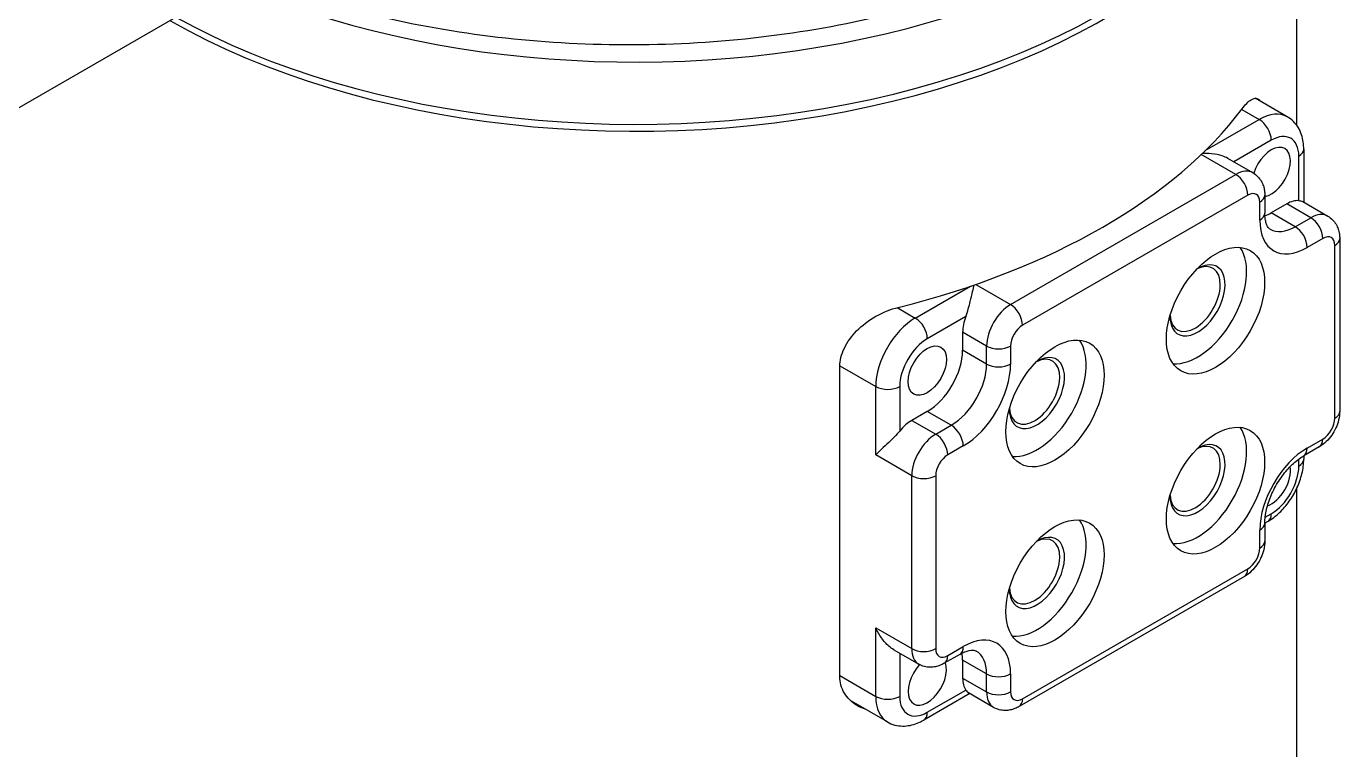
# Model space of a CAD drawing. Header units: millimetres. Extents: x 0 to 4378, y 0 to 2376.
# Drawn here: x 2672.6 to 2750.1, y 1785.1 to 1827.8 of the extents above; entities that cross this region are included whole.
import ezdxf

# ---------------------------------------------------------------- set-up
doc = ezdxf.new("R2010")
doc.units = ezdxf.units.MM
doc.header["$LTSCALE"] = 0.2
doc.layers.add('01_Object Line', color=4, linetype='Continuous')

# ---------------------------------------------------------------- blocks, each defined once
blk = doc.blocks.new('A$C6724399f_1')
for p, q in [((38.788, 810.1), (38.788, 787.955)), ((-20.452, 798.288), (-38.09, 788.105)), ((38.243, 788.442), (36.357, 789.531)), ((33.407, 786.439), (36.593, 788.279)), ((35.556, 788.877), (36.593, 788.279)), ((37.3, 787.054), (35.093, 785.78)), ((35.214, 785.033), (33.172, 786.212)), ((36.214, 785.132), (34.736, 785.985)), ((38.926, 783.488), (38.926, 786.115)), ((39.219, 786.523), (39.219, 783.397)), ((21.92, 777.358), (35.214, 785.033)), ((35.921, 783.808), (22.627, 776.133)), ((36.921, 783.808), (36.921, 782.747)), ((36.628, 782.339), (36.628, 783.4)), ((38.219, 783.298), (37.3, 782.767)), ((38.714, 781.951), (37.3, 782.767)), ((39.633, 782.482), (38.219, 783.298)), ((39.156, 783.434), (40.633, 782.581)), ((38.714, 781.951), (39.633, 782.482)), ((40.34, 781.257), (39.421, 780.726)), ((41.34, 781.257), (41.34, 771.051)), ((41.048, 770.642), (41.048, 780.849)), ((16.299, 776.562), (19.555, 778.442)), ((19.861, 778.547), (21.92, 777.358)), ((15.234, 777.177), (16.299, 776.562)), ((19.281, 776.651), (17.006, 775.337)), ((20.506, 774.909), (19.092, 775.725)), ((19.092, 775.725), (19.092, 774.664)), ((20.506, 773.847), (19.092, 774.664)), ((20.506, 773.847), (20.506, 774.909)), ((21.92, 774.909), (21.92, 773.847)), ((11.846, 773.744), (13.965, 772.52)), ((11.846, 755.414), (11.846, 773.703)), ((13.965, 768.479), (13.965, 772.52)), ((15.38, 772.52), (15.38, 769.893)), ((17.006, 771.051), (16.087, 770.52)), ((16.087, 770.52), (17.501, 769.703)), ((18.42, 770.234), (17.006, 771.051)), ((17.501, 769.703), (18.42, 770.234)), ((19.127, 769.009), (18.208, 768.479)), ((40.133, 768.96), (39.214, 768.429)), ((39.421, 768.887), (40.34, 769.418)), ((16.087, 767.254), (13.965, 768.479)), ((38.926, 767.826), (38.926, 768.24)), ((39.219, 768.432), (39.219, 768.234)), ((16.087, 757.048), (16.087, 767.254)), ((17.501, 767.254), (17.501, 757.048)), ((38.788, 766.471), (38.788, 623.107)), ((36.941, 764.801), (37.3, 765.009)), ((37.093, 764.551), (36.921, 764.452)), ((36.921, 764.457), (36.921, 763.396)), ((36.628, 762.988), (36.628, 764.049)), ((35.714, 761.305), (22.42, 753.63)), ((22.627, 754.088), (35.921, 761.763)), ((13.965, 754.231), (13.965, 758.272)), ((13.965, 758.272), (16.087, 757.048)), ((18.208, 756.64), (19.127, 757.17)), ((15.023, 756.985), (16.501, 756.132)), ((15.38, 756.78), (15.38, 754.231)), ((18.92, 756.712), (18.001, 756.182)), ((20.506, 755.558), (19.092, 756.374)), ((19.092, 756.374), (19.092, 755.313)), ((11.846, 755.455), (13.965, 754.231)), ((19.092, 755.313), (20.506, 754.496)), ((20.506, 754.496), (20.506, 755.558)), ((21.92, 755.558), (21.92, 754.496)), ((19.506, 754.397), (16.799, 752.834)), ((17.006, 753.292), (19.281, 754.606)), ((20.92, 753.581), (19.443, 754.434)), ((14.649, 752.72), (12.527, 753.945))]:
    blk.add_line(p, q)
for centre, major_axis, start_param, end_param in [((-0.212, 814.182), (39, 0), 4.059541, 6.283185), ((-0.212, 810.1), (39, 0), 3.930948, 6.292251), ((-0.212, 810.508), (39, 0), 3.943769, 6.283185), ((-0.212, 797.852), (39, 0), 5.120985, 5.874589), ((36.593, 785.584), (1.65, 2.858), 0, 0.785398), ((36.593, 787.462), (-0.5, 0.866), 3.926991, 5.497787), ((37.3, 785.176), (0.8, 1.386), 3.585527, 8.226411), ((37.3, 785.176), (1.15, 1.992), 5.497787, 7.068583), ((38.219, 786.523), (1, 0), 5.497787, 6.283185), ((35.214, 783.4), (1, 1.732), 0, 0.785398), ((35.214, 784.217), (-0.5, 0.866), 3.926991, 5.497787), ((35.921, 782.992), (0.5, 0.866), 5.497787, 7.068583), ((35.921, 783.808), (1, 0), 5.497787, 6.283185), ((38.219, 781.665), (1, 1.732), 0.261799, 0.785398), ((35.921, 782.747), (1, 0), 5.497787, 6.283185), ((37.3, 785.176), (1.475, 2.555), 3.746657, 3.926991), ((39.633, 780.849), (1, 1.732), 0, 0.785398), ((39.421, 783.951), (-1.975, -3.421), 5.497787, 7.068583), ((38.714, 784.36), (-1.475, -2.555), 0, 0.785398), ((38.714, 781.134), (-0.5, 0.866), 3.926991, 5.497787), ((39.633, 781.665), (-0.5, 0.866), 3.926991, 5.497787), ((40.34, 780.44), (0.5, 0.866), 5.497787, 7.068583), ((40.34, 781.257), (1, 0), 5.497787, 6.283185), ((32.951, 777.603), (-2.05, -3.551), 0.261674, 2.879919), ((32.951, 777.603), (-1.15, -1.992), 5.480241, 10.227722), ((32.81, 777.685), (-1.05, -1.819), 5.568197, 10.139767), ((21.92, 775.725), (1, 1.732), 0.785398, 2.356194), ((21.92, 776.542), (0.5, -0.866), 0.785398, 2.356194), ((16.299, 773.868), (-1.65, -2.858), 3.926991, 5.497787), ((16.299, 775.746), (-0.5, 0.866), 3.926991, 5.497787), ((20.506, 776.542), (-1, -1.732), 4.974188, 5.497787), ((22.627, 775.317), (0.5, 0.866), 0.785398, 2.356194), ((17.006, 773.459), (-1.15, -1.992), 3.926991, 5.497787), ((23.476, 772.133), (-2.05, -3.551), 0.261674, 2.879919), ((17.006, 773.459), (1.475, 2.555), 3.926991, 5.497787), ((21.213, 775.317), (1, 0), 3.926991, 5.497787), ((23.476, 772.133), (-1.15, -1.992), 5.480241, 10.227722), ((23.335, 772.214), (-1.05, -1.819), 5.568197, 10.139767), ((18.42, 772.643), (-1.475, -2.555), 0.785398, 2.356194), ((19.127, 772.235), (-1.975, -3.421), 0.785398, 2.356194), ((21.213, 774.255), (1, 0), 3.926991, 5.497787), ((14.672, 772.929), (-1, 0), 0.785398, 2.356194), ((16.087, 768.887), (-1, -1.732), 3.926991, 4.45059), ((40.34, 770.234), (-0.5, -0.866), 0.785398, 2.356194), ((40.34, 771.051), (1, 0), 5.497787, 6.283185), ((17.501, 768.07), (1, 1.732), 0.785398, 2.356194), ((17.501, 768.887), (0.5, -0.866), 0.785398, 2.356194), ((18.42, 769.418), (0.5, -0.866), 0.785398, 2.356194), ((32.951, 766.989), (-2.05, -3.551), 0.261674, 2.879919), ((32.951, 766.989), (-1.15, -1.992), 5.480241, 10.227722), ((32.81, 767.07), (-1.05, -1.819), 5.568197, 10.139767), ((39.421, 765.662), (1.975, 3.421), 0.785398, 2.356194), ((38.714, 769.295), (0.5, -0.866), 0, 0.785398), ((39.633, 769.826), (0.5, -0.866), 0, 0.785398), ((18.208, 767.662), (0.5, 0.866), 0.785398, 2.356194), ((38.219, 768.234), (1, 0), 5.497787, 6.283185), ((16.794, 767.662), (1, 0), 3.926991, 5.497787), ((37.3, 766.887), (0.8, 1.386), 3.728615, 5.696163), ((37.3, 766.887), (1.15, 1.992), 3.926991, 5.497787), ((36.593, 765.417), (0.5, -0.866), 0, 0.785398), ((23.476, 761.518), (-2.05, -3.551), 0.261674, 2.879919), ((35.921, 764.457), (1, 0), 5.497787, 6.283185), ((23.476, 761.518), (-1.15, -1.992), 5.480241, 10.227722), ((23.335, 761.6), (-1.05, -1.819), 5.568197, 10.139767), ((35.921, 763.396), (1, 0), 5.497787, 6.283185), ((35.921, 762.58), (-0.5, -0.866), 0.785398, 2.356194), ((35.214, 762.171), (0.5, -0.866), 0, 0.785398), ((18.42, 757.578), (0.5, -0.866), 0, 0.785398), ((19.127, 753.945), (1.975, 3.421), 5.497787, 7.068583), ((17.501, 757.864), (-1, -1.732), 5.497787, 6.283185), ((16.794, 757.456), (1, 0), 3.926991, 5.497787), ((18.208, 757.456), (-0.5, -0.866), 5.497787, 7.068583), ((17.501, 757.048), (0.5, -0.866), 0, 0.785398), ((17.006, 755.17), (1.475, 2.555), 5.497787, 5.678121), ((18.42, 754.353), (1.475, 2.555), 5.497787, 6.283185), ((17.006, 755.17), (-0.8, -1.386), 4.339959, 8.980843), ((20.506, 756.129), (-1, -1.732), 5.497787, 6.021386), ((21.213, 755.966), (1, 0), 3.926991, 5.497787), ((16.299, 755.578), (-1.65, -2.858), 5.497787, 6.283185), ((14.672, 754.639), (-1, 0), 0.785398, 2.356194), ((17.006, 755.17), (-1.15, -1.992), 5.497787, 7.068583), ((21.92, 755.313), (-1, -1.732), 5.497787, 6.283185), ((21.213, 754.904), (1, 0), 3.926991, 5.497787), ((22.627, 754.904), (-0.5, -0.866), 5.497787, 7.068583), ((21.92, 754.496), (0.5, -0.866), 0, 0.785398), ((14.177, 756.803), (-1.65, -2.858), 6.258355, 6.283185), ((16.299, 753.7), (0.5, -0.866), 0, 0.785398)]:
    blk.add_ellipse(centre, major_axis=major_axis, ratio=0.57735, start_param=start_param, end_param=end_param)
for centre, major_axis in [((34.012, 776.991), (2.05, 3.551)), ((17.006, 773.459), (0.8, 1.386)), ((24.537, 771.52), (2.05, 3.551)), ((34.012, 766.376), (2.05, 3.551)), ((24.537, 760.906), (2.05, 3.551))]:
    blk.add_ellipse(centre, major_axis=major_axis, ratio=0.57735)
for points, knots in [([(27, 799.27), (23.408, 797.198), (19.139, 795.547), (9.765, 793.287), (4.73, 792.696), (-5.399, 792.661), (-10.416, 793.211), (-17.877, 794.936), (-20.508, 795.758), (-22.946, 796.743)], [0, 0, 0, 0, 1.523476, 1.523476, 3.047005, 3.047005, 4.562156, 4.562156, 5.458689, 5.458689, 5.458689, 5.458689]), ([(35.577, 788.906), (35.761, 789.15), (35.948, 789.343), (36.282, 789.546), (36.427, 789.556), (36.583, 789.454), (36.624, 789.411), (36.661, 789.355)], [-0.5288971, -0.5288971, -0.5288971, -0.5288971, -0.3905338, -0.3905338, -0.2521705, -0.2521705, -0.199162, -0.199162, -0.199162, -0.199162]), ([(39.219, 786.523), (39.219, 786.667), (39.209, 786.81), (39.167, 787.095), (39.134, 787.237), (39.041, 787.515), (38.98, 787.652), (38.825, 787.914), (38.731, 788.039), (38.509, 788.263), (38.382, 788.362), (38.243, 788.442)], [0, 0, 0, 0, 0.1570796, 0.1570796, 0.3141593, 0.3141593, 0.4712389, 0.4712389, 0.6283185, 0.6283185, 0.7853982, 0.7853982, 0.7853982, 0.7853982]), ([(34.736, 785.985), (34.637, 786.042), (34.524, 786.091), (34.227, 786.192), (34.007, 786.238), (33.597, 786.277), (33.41, 786.28), (33.232, 786.269)], [-0.1728981, -0.1728981, -0.1728981, -0.1728981, -0.1330576, -0.1330576, -0.0665288, -0.0665288, -0.0138821, -0.0138821, -0.0138821, -0.0138821]), ([(36.214, 785.132), (36.319, 785.072), (36.415, 784.997), (36.58, 784.83), (36.649, 784.738), (36.76, 784.55), (36.802, 784.454), (36.866, 784.264), (36.888, 784.17), (36.915, 783.987), (36.921, 783.897), (36.921, 783.808)], [5.4977871, 5.4977871, 5.4977871, 5.4977871, 5.6548668, 5.6548668, 5.8119464, 5.8119464, 5.969026, 5.969026, 6.1261057, 6.1261057, 6.2831853, 6.2831853, 6.2831853, 6.2831853]), ([(37.239, 781.805), (37.214, 781.819), (37.191, 781.837), (37.141, 781.888), (37.114, 781.921), (37.058, 782.015), (37.03, 782.074), (36.981, 782.221), (36.959, 782.309), (36.93, 782.51), (36.921, 782.623), (36.921, 782.747)], [2.3561945, 2.3561945, 2.3561945, 2.3561945, 2.5132741, 2.5132741, 2.6703538, 2.6703538, 2.8274334, 2.8274334, 2.984513, 2.984513, 3.1415927, 3.1415927, 3.1415927, 3.1415927]), ([(38.926, 783.488), (39.019, 783.479), (39.091, 783.465), (39.145, 783.44), (39.15, 783.437), (39.156, 783.434)], [0.53444544, 0.53444544, 0.53444544, 0.53444544, 0.57978612, 0.57978612, 0.58528629, 0.58528629, 0.58528629, 0.58528629]), ([(40.633, 782.581), (40.738, 782.52), (40.834, 782.445), (40.999, 782.278), (41.068, 782.186), (41.179, 781.999), (41.222, 781.903), (41.286, 781.713), (41.307, 781.619), (41.335, 781.435), (41.34, 781.345), (41.34, 781.257)], [5.4977871, 5.4977871, 5.4977871, 5.4977871, 5.6548668, 5.6548668, 5.8119464, 5.8119464, 5.969026, 5.969026, 6.1261057, 6.1261057, 6.2831853, 6.2831853, 6.2831853, 6.2831853]), ([(19.281, 776.651), (19.335, 776.789), (19.384, 776.945), (19.47, 777.254), (19.509, 777.408), (19.589, 777.741), (19.635, 777.94), (19.714, 778.269), (19.748, 778.405), (19.781, 778.519)], [0.5344454, 0.5344454, 0.5344454, 0.5344454, 0.5797861, 0.5797861, 0.6251268, 0.6251268, 0.6916556, 0.6916556, 0.7474235, 0.7474235, 0.7474235, 0.7474235]), ([(11.846, 773.703), (11.846, 774.047), (11.936, 774.426), (12.287, 775.154), (12.547, 775.503), (13.154, 776.119), (13.55, 776.422), (14.404, 776.904), (14.86, 777.083), (15.283, 777.189)], [1.0490036, 1.0490036, 1.0490036, 1.0490036, 1.1750889, 1.1750889, 1.3011741, 1.3011741, 1.4395374, 1.4395374, 1.5779007, 1.5779007, 1.5779007, 1.5779007]), ([(41.34, 771.051), (41.34, 770.874), (41.317, 770.706), (41.238, 770.38), (41.183, 770.224), (41.044, 769.924), (40.961, 769.78), (40.771, 769.51), (40.663, 769.383), (40.42, 769.153), (40.286, 769.048), (40.133, 768.96)], [6.283185, 6.283185, 6.283185, 6.283185, 6.597345, 6.597345, 6.911504, 6.911504, 7.225663, 7.225663, 7.539822, 7.539822, 7.853982, 7.853982, 7.853982, 7.853982]), ([(15.38, 769.893), (15.287, 769.778), (15.176, 769.658), (14.952, 769.428), (14.838, 769.318), (14.59, 769.081), (14.44, 768.942), (14.173, 768.689), (14.056, 768.574), (13.965, 768.479)], [-0.223739, -0.223739, -0.223739, -0.223739, -0.1783983, -0.1783983, -0.1330576, -0.1330576, -0.0665288, -0.0665288, 0, 0, 0, 0]), ([(36.921, 764.457), (36.921, 764.667), (36.946, 764.907), (37.054, 765.425), (37.139, 765.705), (37.367, 766.273), (37.512, 766.561), (37.846, 767.108), (38.036, 767.367), (38.434, 767.822), (38.642, 768.02), (38.972, 768.277), (39.096, 768.361), (39.214, 768.429)], [3.141593, 3.141593, 3.141593, 3.141593, 3.408465, 3.408465, 3.685241, 3.685241, 3.96956, 3.96956, 4.255964, 4.255964, 4.53846, 4.53846, 4.712389, 4.712389, 4.712389, 4.712389]), ([(37.093, 764.551), (37.342, 764.694), (37.572, 764.872), (37.998, 765.277), (38.192, 765.505), (38.539, 765.996), (38.691, 766.259), (38.942, 766.804), (39.042, 767.087), (39.181, 767.658), (39.219, 767.946), (39.219, 768.234)], [4.712389, 4.712389, 4.712389, 4.712389, 5.026548, 5.026548, 5.340708, 5.340708, 5.654867, 5.654867, 5.969026, 5.969026, 6.283185, 6.283185, 6.283185, 6.283185]), ([(36.921, 763.396), (36.921, 763.22), (36.898, 763.051), (36.819, 762.726), (36.763, 762.569), (36.625, 762.269), (36.542, 762.125), (36.351, 761.855), (36.243, 761.729), (36.001, 761.498), (35.867, 761.393), (35.714, 761.305)], [6.283185, 6.283185, 6.283185, 6.283185, 6.597345, 6.597345, 6.911504, 6.911504, 7.225663, 7.225663, 7.539822, 7.539822, 7.853982, 7.853982, 7.853982, 7.853982]), ([(15.023, 756.985), (14.924, 757.043), (14.826, 757.116), (14.59, 757.323), (14.44, 757.49), (14.173, 757.865), (14.056, 758.072), (13.965, 758.272)], [0.5852863, 0.5852863, 0.5852863, 0.5852863, 0.6251268, 0.6251268, 0.6916556, 0.6916556, 0.7581844, 0.7581844, 0.7581844, 0.7581844]), ([(18.92, 756.712), (19.027, 756.774), (19.129, 756.823), (19.319, 756.898), (19.405, 756.923), (19.558, 756.954), (19.623, 756.96), (19.731, 756.959), (19.774, 756.952), (19.843, 756.934), (19.87, 756.922), (19.895, 756.908)], [4.712389, 4.712389, 4.712389, 4.712389, 4.8694686, 4.8694686, 5.0265482, 5.0265482, 5.1836279, 5.1836279, 5.3407075, 5.3407075, 5.4977871, 5.4977871, 5.4977871, 5.4977871]), ([(18.001, 756.182), (17.925, 756.138), (17.844, 756.098), (17.671, 756.03), (17.579, 756.001), (17.382, 755.962), (17.278, 755.95), (17.06, 755.953), (16.946, 755.967), (16.719, 756.026), (16.606, 756.072), (16.501, 756.132)], [1.5707963, 1.5707963, 1.5707963, 1.5707963, 1.727876, 1.727876, 1.8849556, 1.8849556, 2.0420352, 2.0420352, 2.1991149, 2.1991149, 2.3561945, 2.3561945, 2.3561945, 2.3561945]), ([(13.341, 753.476), (13.158, 753.539), (12.988, 753.617), (12.547, 753.885), (12.287, 754.132), (11.936, 754.725), (11.846, 755.071), (11.846, 755.414)], [0.7307008, 0.7307008, 0.7307008, 0.7307008, 0.7968331, 0.7968331, 0.9229184, 0.9229184, 1.0490036, 1.0490036, 1.0490036, 1.0490036]), ([(19.281, 754.606), (19.335, 754.53), (19.384, 754.474), (19.432, 754.44), (19.437, 754.437), (19.443, 754.434)], [-0.22373898, -0.22373898, -0.22373898, -0.22373898, -0.1783983, -0.1783983, -0.17289813, -0.17289813, -0.17289813, -0.17289813]), ([(22.42, 753.63), (22.344, 753.586), (22.263, 753.546), (22.09, 753.478), (21.998, 753.45), (21.802, 753.41), (21.697, 753.399), (21.479, 753.401), (21.365, 753.415), (21.138, 753.474), (21.025, 753.52), (20.92, 753.581)], [1.5707963, 1.5707963, 1.5707963, 1.5707963, 1.727876, 1.727876, 1.8849556, 1.8849556, 2.0420352, 2.0420352, 2.1991149, 2.1991149, 2.3561945, 2.3561945, 2.3561945, 2.3561945]), ([(14.649, 752.72), (14.788, 752.64), (14.937, 752.579), (15.242, 752.5), (15.397, 752.48), (15.701, 752.477), (15.85, 752.493), (16.138, 752.551), (16.277, 752.593), (16.545, 752.699), (16.674, 752.762), (16.799, 752.834)], [3.9269908, 3.9269908, 3.9269908, 3.9269908, 4.0840704, 4.0840704, 4.2411501, 4.2411501, 4.3982297, 4.3982297, 4.5553093, 4.5553093, 4.712389, 4.712389, 4.712389, 4.712389])]:
    blk.add_open_spline(points, degree=3, knots=knots)

msp = doc.modelspace()

# ---------------------------------------------------------------- block references
at = {"layer": '01_Object Line'}
msp.add_blockref('A$C6724399f_1', (2708.753, 1034.021), dxfattribs=at)

doc.saveas('drawing.dxf')
